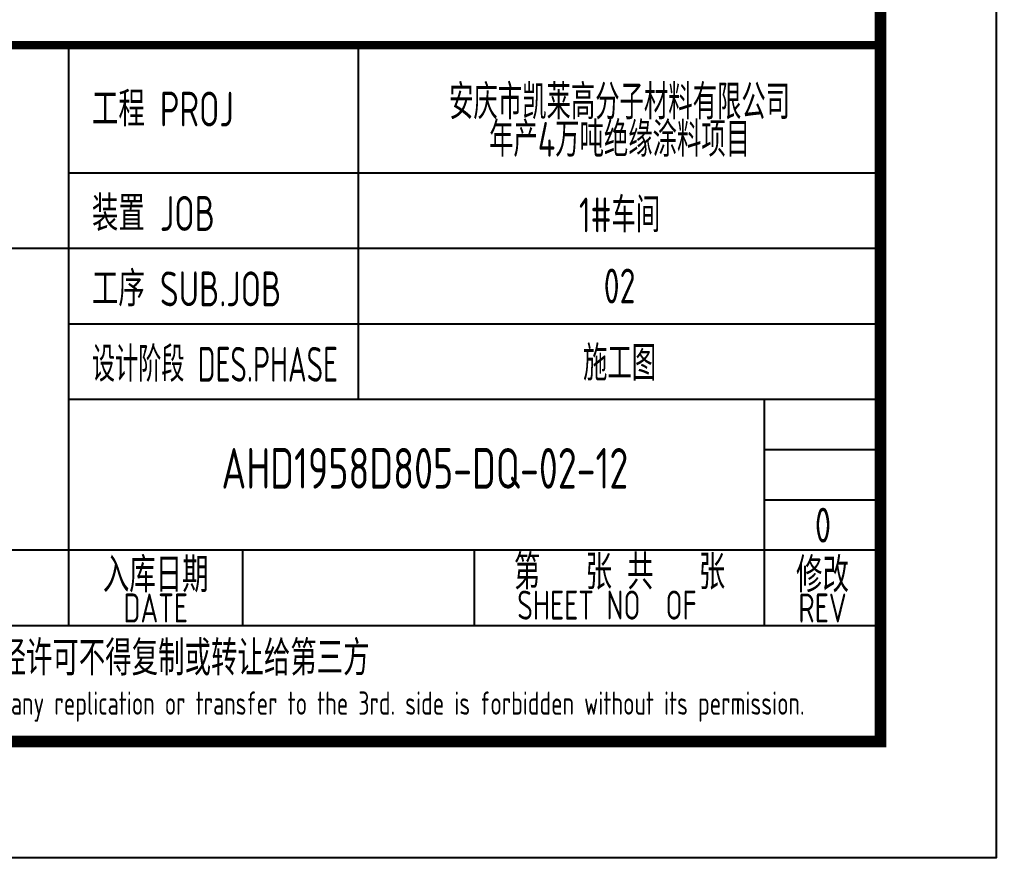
# Model space of a CAD drawing. Extents: x 1234595 to 2088511, y -80443 to 75292.
# Drawn here: x 2056904 to 2065329, y -60601 to -53379 of the extents above; entities that cross this region are included whole.
import ezdxf
from ezdxf.enums import TextEntityAlignment as Align

# ---------------------------------------------------------------- set-up
doc = ezdxf.new("R2010")
doc.units = 0
doc.header["$LTSCALE"] = 1000
doc.header["$MEASUREMENT"] = 0
doc.layers.get('0').update_dxf_attribs({"linetype": 'CONTINUOUS'})
doc.layers.add('AXIS', color=3, linetype='CONTINUOUS')
doc.layers.add('PUB_TITLE', color=4, linetype='CONTINUOUS')
doc.styles.add('AHD', font='sceie.shx', dxfattribs={"width": 0.7, "bigfont": 'sceic.shx'})
doc.styles.add('sceie', font='sceie.shx', dxfattribs={"width": 0.7, "bigfont": 'sceic.shx'})
doc.styles.add('TSSD_Rein', font='Tssdeng.shx', dxfattribs={"width": 0.7, "bigfont": 'hztxt.shx'})

msp = doc.modelspace()

# ---------------------------------------------------------------- linework, layer by layer
for p, q in [((2057328.5, -58600.6), (2057328.5, -53600.6)), ((2059828.5, -56650.6), (2059828.5, -53600.6)), ((2064328.5, -59600.6), (2064328.5, -53600.6)), ((2057328.5, -54700.6), (2064328.5, -54700.6)), ((2046328.5, -55350.6), (2064328.5, -55350.6)), ((2057328.5, -56000.6), (2064328.5, -56000.6)), ((2057328.5, -56650.6), (2064328.5, -56650.6)), ((2063328.5, -58600.6), (2063328.5, -56650.6)), ((2063328.5, -57083.9), (2064328.5, -57083.9)), ((2063328.5, -57517.3), (2064328.5, -57517.3)), ((2046328.5, -57950.6), (2064328.5, -57950.6)), ((2058828.5, -58600.6), (2058828.5, -57950.6)), ((2060828.5, -58600.6), (2060828.5, -57950.6)), ((2046328.5, -58600.6), (2064328.5, -58600.6)), ((2046328.5, -59600.6), (2064328.5, -59600.6))]:
    msp.add_line(p, q)
msp.add_lwpolyline([(2064328.5, -53600.6, 70, 70, 0), (2046328.5, -53600.6, 70, 70, 0), (2046328.5, -59600.6, 0, 0, 0)], format="xyseb")
at = {"layer": 'PUB_TITLE', "color": 4}
msp.add_lwpolyline([(1981228.5, -60600.6), (2065328.5, -60600.6), (2065328.5, -1200.6), (1981228.5, -1200.6)], close=True, dxfattribs=at)
at = {"layer": 'PUB_TITLE', "color": 4, "const_width": 100}
msp.add_lwpolyline([(1983728.5, -59600.6), (2064328.5, -59600.6), (2064328.5, -2200.6), (1983728.5, -2200.6)], close=True, dxfattribs=at)

# ---------------------------------------------------------------- texts
at = {"style": 'AHD'}
for s, width, p in [('工程 PROJ', 0.8, (2057528.5, -54300.6)), ('工程 PROJ', 0.8, (2057528.5, -54300.6)), ('装置 JOB', 0.8, (2057528.5, -55200.6)), ('装置 JOB', 0.8, (2057528.5, -55200.6)), ('工序 SUB.JOB', 0.8, (2057528.5, -55850.6)), ('工序 SUB.JOB', 0.8, (2057528.5, -55850.6)), ('设计阶段 DES.PHASE', 0.7, (2057528.5, -56500.6)), ('设计阶段 DES.PHASE', 0.7, (2057528.5, -56500.6))]:
    msp.add_text(s, height=300, dxfattribs=dict(at, width=width)).set_placement(p)
at = {"style": 'AHD', "width": 0.8}
for s, height, p in [('第   张 共   张', 300, (2062078.5, -58125.6)), ('入库日期', 300, (2058078.5, -58150.6)), ('入库日期', 300, (2058078.5, -58150.6)), ('修改', 300, (2063828.5, -58150.6)), ('修改', 300, (2063828.5, -58150.6)), ('DATE', 250, (2058078.5, -58450.6)), ('DATE', 250, (2058078.5, -58450.6)), ('SHEET NO  OF  ', 250, (2062078.5, -58425.6)), ('SHEET NO  OF  ', 250, (2062078.5, -58425.6)), ('REV', 250, (2063828.5, -58450.6)), ('REV', 250, (2063828.5, -58450.6)), ('本文件专有权属安徽华东化工医药工程有限责任公司所有,未经许可不得复制或转让给第三方', 300, (2055328.5, -58900.6)), ('本文件专有权属安徽华东化工医药工程有限责任公司所有,未经许可不得复制或转让给第三方', 300, (2055328.5, -58900.6)), ('The proprietary right of this document belongs to Anhui Huadong Chemical And Medical Engineering  Co.,Ltd.  and any replication or transfer to the 3rd. side is forbidden without its permission. ', 200, (2055328.5, -59300.6)), ('The proprietary right of this document belongs to Anhui Huadong Chemical And Medical Engineering  Co.,Ltd.  and any replication or transfer to the 3rd. side is forbidden without its permission. ', 200, (2055328.5, -59300.6))]:
    msp.add_text(s, height=height, dxfattribs=at).set_placement(p, align=Align.MIDDLE)
at = {"width": 0.8}
for tag, text, height, style, p in [('AHD1958D805-DQ-02-12', '200320-02-040', 350, 'sceie', (2060399.3, -57246.9)), ('0', '0', 300, 'AHD', (2063832.6, -57736.7)), ('0', '0', 300, 'AHD', (2063832.6, -57736.7))]:
    msp.add_attdef(tag, text=text, height=height, dxfattribs=dict(at, style=style)).set_placement(p, align=Align.MIDDLE)
at = {"layer": 'AXIS', "style": 'TSSD_Rein', "width": 0.7}
for s, p in [('安庆市凯莱高分子材料有限公司', (2062078.5, -54073)), ('年产4万吨绝缘涂料项目', (2062078.5, -54396.1)), ('1#车间', (2062078.5, -55046.8)), ('02', (2062078.5, -55675.6)), ('施工图', (2062078.5, -56325.6))]:
    msp.add_text(s, height=300, dxfattribs=at).set_placement(p, align=Align.MIDDLE)

doc.saveas('drawing.dxf')
